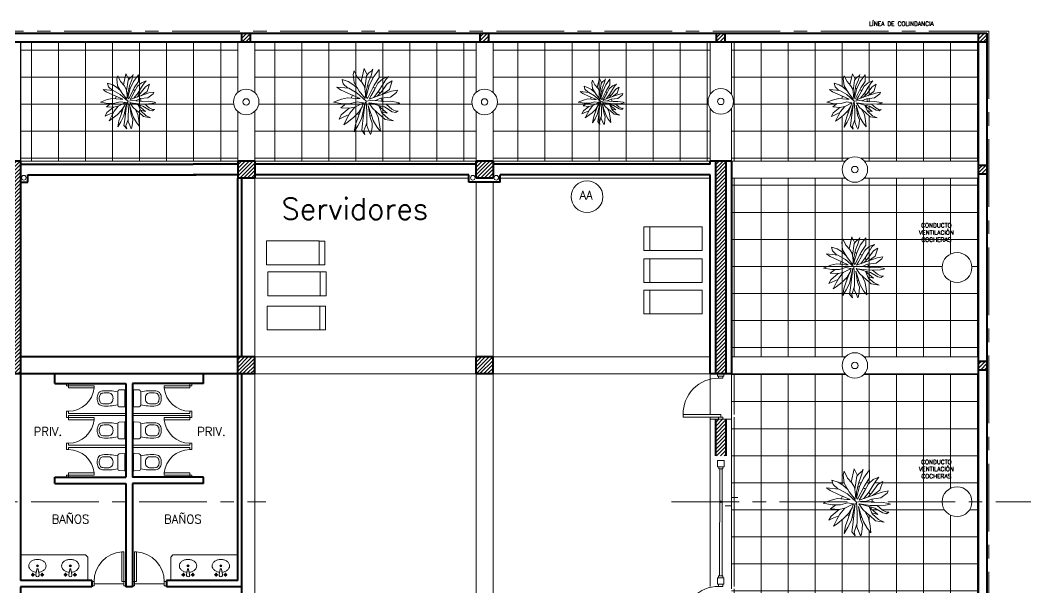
# Model space of a CAD drawing. Extents: x 1018 to 1352, y -109 to 175.
# Drawn here: x 1051.94 to 1075.68, y 115.72 to 129.05 of the extents above; entities that cross this region are included whole.
import ezdxf

# ---------------------------------------------------------------- set-up
doc = ezdxf.new("R2010")
doc.units = 0
doc.header["$LTSCALE"] = 0.5
doc.linetypes.add('CENTER', pattern=[50.8, 31.75, -6.35, 6.35, -6.35])
doc.layers.get('0').update_dxf_attribs({"linetype": 'CONTINUOUS'})
for name, color, linetype, lineweight in [('Carpintería', 55, 'CONTINUOUS', 20), ('Detalles .05', 243, 'CONTINUOUS', 5), ('Detalles 01', 8, 'CONTINUOUS', 9), ('Equipamiento fijo', 31, 'CONTINUOUS', 13), ('Equipamiento movil', 33, 'CONTINUOUS', 9), ('Muros corte', 7, 'CONTINUOUS', 40), ('Muros vista', 253, 'CONTINUOUS', 25), ('Pisos', 252, 'CONTINUOUS', 18), ('Punta 01', 6, 'CONTINUOUS', 9), ('Punta 02', 11, 'CONTINUOUS', 20), ('Tratamiento pisos', 251, 'CONTINUOUS', 9), ('Vidrios', 147, 'CONTINUOUS', 13)]:
    doc.layers.add(name, color=color, linetype=linetype, lineweight=lineweight)
doc.styles.add('Texto 1 mm', font='simplex.shx', dxfattribs={"height": 0.1})
doc.styles.add('Texto 2 mm', font='simplex.shx', dxfattribs={"height": 0.2})
doc.styles.add('Texto 5 mm', font='simplex.shx', dxfattribs={"height": 0.5})
pattern_1 = [(0, (10.8031, -2.4661), (0, 0.635), []), (90, (10.8031, -2.4661), (-0.635, 4e-17), [])]
pattern_2 = [(45, (10.88055, -3.54249), (-0.0449012806, 0.0449012806), [])]
pattern_3 = [(0, (10.8031, -2.4661), (1e-16, 0.635), []), (90, (10.8031, -2.4661), (-0.635, 2e-16), [])]

# ---------------------------------------------------------------- blocks, each defined once
blk = doc.blocks.new('inodoro')
at = {"layer": 'Equipamiento fijo'}
for p, q in [((-0.197, 0.127), (-0.202, 0.008)), ((0.194, 0), (-0.194, 0)), ((-0.157, 0.165), (0.157, 0.165)), ((0.197, 0.127), (0.202, 0.008))]:
    blk.add_line(p, q, dxfattribs=at)
for centre, radius, start, end in [((1.09, 0.422), 1.27, 175.4777, 191.6858), ((-0.051, 0.512), 0.125, 117.5857, 175.5072), ((1.095, 0.422), 1.224, 175.5072, 182.1425), ((-0.051, 0.512), 0.075, 117.5857, 175.5072), ((0, 0.415), 0.235, 90, 117.5857), ((0, 0.415), 0.185, 90, 117.5857), ((0, 0.415), 0.235, 62.4143, 90), ((0, 0.415), 0.185, 62.4143, 90), ((0.051, 0.512), 0.075, 4.4928, 62.4143), ((0.051, 0.512), 0.125, 4.4928, 62.4143), ((-1.095, 0.422), 1.224, 357.8575, 4.4928), ((-1.024, 0.418), 1.205, 347.8749, 4.9616), ((-0.028, 0.381), 0.101, 182.7072, 247.2321), ((-0.014, 0.396), 0.12, 243.7978, 262.0389), ((0, 0.483), 0.208, 261.594, 278.406), ((0.014, 0.396), 0.12, 277.9611, 296.2022), ((0.028, 0.381), 0.101, 292.7679, 357.2928), ((-0.194, 0.008), 0.00803, 177.6578, 269.7397), ((-0.157, 0.125), 0.04, 90, 177.3974), ((0.157, 0.125), 0.04, 2.6026, 90), ((0.195, 0.007), 0.00742, 265.6488, 0.2402), ((0.194, 0.008), 0.008, 355.889, 2.6026)]:
    blk.add_arc(centre, radius, start, end, dxfattribs=at)
blk = doc.blocks.new('Lavamanos')
at = {"layer": 'Equipamiento movil'}
for p, q in [((-0.118, -0.158), (-0.138, -0.154)), ((-0.118, -0.167), (-0.138, -0.171)), ((-0.114, -0.154), (-0.118, -0.133)), ((-0.114, -0.171), (-0.118, -0.192)), ((-0.105, -0.154), (-0.101, -0.133)), ((-0.105, -0.171), (-0.101, -0.192)), ((-0.101, -0.158), (-0.08, -0.154)), ((-0.101, -0.167), (-0.08, -0.171)), ((-0.015, -0.037), (-0.038, -0.156)), ((0.013, -0.037), (0.036, -0.156)), ((0.102, -0.158), (0.081, -0.154)), ((0.102, -0.167), (0.081, -0.171)), ((0.106, -0.154), (0.102, -0.133)), ((0.106, -0.171), (0.102, -0.192)), ((0.115, -0.154), (0.119, -0.133)), ((0.115, -0.171), (0.119, -0.192)), ((0.119, -0.158), (0.14, -0.154)), ((0.119, -0.167), (0.14, -0.171))]:
    blk.add_line(p, q, dxfattribs=at)
for centre, radius in [((-0.001, 0.048), 0.0249), ((-0.001, 0.048), 0.014), ((-0.109, -0.162), 0.00541), ((0.11, -0.162), 0.00541)]:
    blk.add_circle(centre, radius, dxfattribs=at)
for centre, radius, start, end in [((-0.09, 0.045), 0.115, 150.9639, 180), ((-0.09, 0.045), 0.115, 180, 209.0361), ((-0.047, 0.021), 0.164, 126.7285, 150.9639), ((-0.019, -0.016), 0.211, 107.1746, 126.7285), ((-0.001, -0.075), 0.272, 90, 107.1746), ((-0.001, -0.075), 0.272, 72.8254, 90), ((0.017, -0.016), 0.211, 53.2715, 72.8254), ((0.045, 0.021), 0.164, 29.0361, 53.2715), ((0.088, 0.045), 0.115, 0, 29.0361), ((0.088, 0.045), 0.115, 330.9639, 360), ((-0.047, 0.069), 0.164, 209.0361, 233.2715), ((-0.019, 0.106), 0.211, 233.2715, 252.8254), ((-0.136, -0.163), 0.00882, 105.2781, 254.7219), ((-0.109, -0.162), 0.0226, 108.6122, 162.265), ((-0.109, -0.162), 0.0226, 198.6122, 252.265), ((-0.109, -0.136), 0.00882, 15.2781, 164.7219), ((-0.109, -0.162), 0.00976, 119.0054, 153.1041), ((-0.109, -0.162), 0.00976, 209.0054, 243.1041), ((-0.109, -0.189), 0.00882, 195.2781, 344.7219), ((-0.117, -0.163), 0.00254, 349.6493, 12.8593), ((-0.109, -0.155), 0.00254, 259.6493, 282.8593), ((-0.109, -0.17), 0.00254, 79.6493, 102.8593), ((-0.109, -0.162), 0.00976, 29.0054, 63.1041), ((-0.109, -0.162), 0.00976, 299.0054, 333.1041), ((-0.101, -0.162), 0.00254, 169.6493, 192.8593), ((-0.109, -0.162), 0.0226, 18.6122, 72.265), ((-0.109, -0.162), 0.0226, 288.6122, 342.265), ((-0.001, 0.165), 0.272, 252.8254, 264.2829), ((-0.083, -0.162), 0.00882, 285.2781, 74.7219), ((-0.001, -0.171), 0.0398, 158.1761, 21.8239), ((-0.001, -0.035), 0.014, 352.3829, 187.2442), ((-0.001, 0.165), 0.272, 275.7171, 287.1746), ((0.084, -0.162), 0.00882, 105.2781, 254.7219), ((0.017, 0.106), 0.211, 287.1746, 306.7285), ((0.11, -0.162), 0.0226, 107.735, 161.3878), ((0.11, -0.162), 0.0226, 197.735, 251.3878), ((0.111, -0.136), 0.00882, 15.2781, 164.7219), ((0.11, -0.162), 0.00976, 116.8959, 150.9946), ((0.11, -0.162), 0.00976, 206.8959, 240.9946), ((0.11, -0.189), 0.00882, 195.2781, 344.7219), ((0.103, -0.162), 0.00254, 347.1407, 10.3507), ((0.111, -0.155), 0.00254, 257.1407, 280.3507), ((0.11, -0.17), 0.00254, 77.1407, 100.3507), ((0.11, -0.162), 0.00976, 26.8959, 60.9946), ((0.11, -0.162), 0.00976, 296.8959, 330.9946), ((0.118, -0.163), 0.00254, 167.1407, 190.3507), ((0.11, -0.162), 0.0226, 287.735, 341.3878), ((0.11, -0.162), 0.0226, 17.735, 71.3878), ((0.137, -0.163), 0.00882, 285.2781, 74.7219), ((0.045, 0.069), 0.164, 306.7285, 330.9639)]:
    blk.add_arc(centre, radius, start, end, dxfattribs=at)
blk = doc.blocks.new('Planta 1')
for p, q in [((-0.233, 0.595), (-0.254, 0.525)), ((-0.166, 0.461), (-0.233, 0.595)), ((-0.039, 0.64), (-0.099, 0.388)), ((0.024, 0.515), (-0.039, 0.64)), ((0.057, 0.553), (0.113, 0.595)), ((0.132, 0.627), (0.097, 0.506)), ((0.113, 0.595), (0.132, 0.627)), ((0.137, 0.461), (0.254, 0.622)), ((0.254, 0.622), (0.257, 0.466)), ((-0.35, 0.384), (-0.47, 0.424)), ((-0.47, 0.424), (-0.446, 0.342)), ((-0.254, 0.525), (-0.236, 0.364)), ((-0.084, 0.372), (-0.166, 0.461)), ((-0.027, 0.244), (0.009, 0.498)), ((0.009, 0.498), (0.057, 0.553)), ((0.097, 0.506), (0.041, 0.362)), ((0.063, 0.299), (0.137, 0.461)), ((0.257, 0.466), (0.156, 0.317)), ((0.326, 0.436), (0.233, 0.354)), ((0.438, 0.481), (0.326, 0.436)), ((0.326, 0.329), (0.387, 0.426)), ((0.387, 0.426), (0.438, 0.481)), ((0.512, 0.401), (0.416, 0.342)), ((0.456, 0.232), (0.512, 0.401)), ((-0.337, 0.252), (-0.574, 0.277)), ((-0.574, 0.277), (-0.502, 0.222)), ((-0.502, 0.222), (-0.345, 0.15)), ((-0.446, 0.342), (-0.358, 0.254)), ((-0.259, 0.329), (-0.35, 0.384)), ((-0.172, 0.158), (-0.337, 0.252)), ((-0.164, 0.246), (-0.259, 0.329)), ((-0.236, 0.364), (-0.134, 0.198)), ((-0.134, 0.198), (-0.021, 0.051)), ((-0.033, 0.287), (-0.084, 0.372)), ((-0.012, 0.145), (-0.033, 0.287)), ((0.041, 0.362), (0.004, 0.193)), ((0.004, 0.087), (0.063, 0.299)), ((0.156, 0.317), (0.026, 0.055)), ((0.164, 0.225), (0.102, 0.113)), ((0.149, 0.072), (0.246, 0.198)), ((0.233, 0.354), (0.164, 0.225)), ((0.246, 0.198), (0.326, 0.329)), ((0.496, 0.195), (0.257, 0.111)), ((0.416, 0.342), (0.297, 0.18)), ((0.315, 0.131), (0.456, 0.232)), ((0.616, 0.217), (0.496, 0.195)), ((0.597, 0.173), (0.616, 0.217)), ((-0.483, 0.039), (-0.637, -0.021)), ((-0.361, 0.068), (-0.483, 0.039)), ((-0.177, 0.051), (-0.361, 0.068)), ((-0.345, 0.15), (-0.116, 0.05)), ((-0.116, 0.05), (-0.177, 0.051)), ((0.002, 0.002), (-0.172, 0.158)), ((-0.021, 0.051), (-0.012, 0.145)), ((0.002, 0.002), (0.121, 0.019)), ((0.017, -0.2), (0.002, 0.002)), ((0.004, 0.193), (0.004, 0.087)), ((0.026, 0.055), (0.004, 0.087)), ((0.102, 0.113), (0.058, 0.039)), ((0.257, 0.111), (0.058, 0.039)), ((0.121, 0.019), (0.347, -0.006)), ((0.182, 0.012), (0.291, 0.061)), ((0.297, 0.18), (0.22, 0.096)), ((0.291, 0.061), (0.475, 0.081)), ((0.475, 0.081), (0.597, 0.173)), ((-0.637, -0.021), (-0.464, -0.053)), ((-0.394, -0.051), (-0.496, -0.128)), ((-0.496, -0.128), (-0.331, -0.138)), ((-0.331, -0.138), (-0.486, -0.267)), ((-0.464, -0.053), (-0.302, -0.048)), ((-0.331, -0.138), (-0.22, -0.115)), ((-0.22, -0.115), (-0.318, -0.232)), ((-0.302, -0.048), (-0.172, -0.011)), ((-0.053, -0.03), (-0.22, -0.115)), ((-0.172, -0.011), (-0.053, -0.03)), ((-0.097, -0.141), (-0.164, -0.334)), ((-0.142, -0.212), (-0.076, -0.108)), ((-0.092, -0.346), (-0.019, -0.022)), ((-0.076, -0.108), (-0.053, -0.03)), ((-0.068, -0.438), (-0.019, -0.022)), ((0.043, -0.084), (0.081, -0.319)), ((0.084, -0.22), (0.043, -0.084)), ((0.051, -0.031), (0.249, -0.086)), ((0.124, -0.138), (0.051, -0.031)), ((0.27, -0.061), (0.062, -0.034)), ((0.209, -0.215), (0.124, -0.138)), ((0.174, -0.184), (0.238, -0.304)), ((0.249, -0.086), (0.307, -0.227)), ((0.358, -0.113), (0.249, -0.086)), ((0.257, -0.103), (0.416, -0.237)), ((0.414, -0.066), (0.27, -0.061)), ((0.347, -0.006), (0.48, -0.001)), ((0.512, -0.207), (0.358, -0.113)), ((0.401, -0.065), (0.507, -0.153)), ((0.566, -0.056), (0.414, -0.066)), ((0.48, -0.001), (0.627, -0.023)), ((0.507, -0.153), (0.584, -0.195)), ((0.659, -0.036), (0.566, -0.056)), ((0.584, -0.195), (0.629, -0.192)), ((0.629, -0.192), (0.584, -0.222)), ((0.627, -0.023), (0.659, -0.036)), ((-0.486, -0.267), (-0.528, -0.349)), ((-0.528, -0.349), (-0.462, -0.317)), ((-0.462, -0.317), (-0.334, -0.262)), ((-0.374, -0.336), (-0.438, -0.461)), ((-0.318, -0.232), (-0.374, -0.336)), ((-0.369, -0.416), (-0.246, -0.317)), ((-0.246, -0.317), (-0.142, -0.212)), ((-0.164, -0.334), (-0.206, -0.458)), ((-0.161, -0.483), (-0.092, -0.346)), ((0.012, -0.475), (0.015, -0.354)), ((0.015, -0.354), (0.017, -0.2)), ((0.081, -0.319), (0.121, -0.428)), ((0.11, -0.294), (0.084, -0.22)), ((0.14, -0.379), (0.11, -0.294)), ((0.209, -0.5), (0.14, -0.379)), ((0.259, -0.254), (0.209, -0.215)), ((0.238, -0.304), (0.265, -0.456)), ((0.371, -0.356), (0.259, -0.254)), ((0.416, -0.237), (0.299, -0.208)), ((0.307, -0.227), (0.43, -0.336)), ((0.536, -0.386), (0.371, -0.356)), ((0.43, -0.336), (0.536, -0.386)), ((0.584, -0.222), (0.512, -0.207)), ((-0.438, -0.461), (-0.369, -0.416)), ((-0.206, -0.458), (-0.233, -0.6)), ((-0.233, -0.6), (-0.161, -0.483)), ((-0.086, -0.572), (-0.068, -0.438)), ((-0.023, -0.649), (-0.086, -0.572)), ((0.013, -0.425), (-0.041, -0.58)), ((-0.041, -0.58), (-0.023, -0.649)), ((0.057, -0.582), (0.012, -0.475)), ((0.084, -0.649), (0.057, -0.582)), ((0.116, -0.515), (0.1, -0.617)), ((0.121, -0.428), (0.116, -0.515)), ((0.281, -0.59), (0.209, -0.5)), ((0.265, -0.456), (0.281, -0.59)), ((0.1, -0.617), (0.084, -0.649))]:
    blk.add_line(p, q)
at = {"layer": 'Detalles .05'}
for start, end in [(125.0386, 125.0807), (79.6774, 86.207), (55.7777, 65.1238), (157.2574, 168.4231), (29.6412, 39.1255), (359.4429, 11.7162), (335.4998, 341.0401), (233.5733, 240.8096), (253.2847, 258.683), (283.2227, 289.1148), (309.5647, 313.1025)]:
    blk.add_arc((0.008, 0.001), 0.3, start, end, dxfattribs=at)

msp = doc.modelspace()

# ---------------------------------------------------------------- hatches: boundary and pattern name
at = {"layer": 'Detalles 01'}
h = msp.add_hatch(dxfattribs=at)
h.set_pattern_fill('ANSI31', color=256, scale=0.02, style=0)
h.set_pattern_definition(pattern_2)
h.paths.add_polyline_path([(1057.349, 128.739), (1057.149, 128.739), (1057.149, 128.539), (1057.349, 128.539)])
h = msp.add_hatch(dxfattribs=at)
h.set_pattern_fill('ANSI31', color=256, scale=0.02, style=0)
h.set_pattern_definition(pattern_2)
h.paths.add_polyline_path([(1062.949, 128.739), (1062.749, 128.739), (1062.749, 128.539), (1062.949, 128.539)])
h = msp.add_hatch(dxfattribs=at)
h.set_pattern_fill('ANSI31', color=256, scale=0.02, style=0)
h.set_pattern_definition(pattern_2)
h.paths.add_polyline_path([(1068.299, 128.739), (1068.299, 128.539), (1068.499, 128.539), (1068.499, 128.739)])
h = msp.add_hatch(dxfattribs=at)
h.set_pattern_fill('ANSI31', color=256, scale=0.02, style=0)
h.set_pattern_definition(pattern_2)
h.paths.add_polyline_path([(1074.449, 128.539), (1074.649, 128.539), (1074.649, 128.739), (1074.449, 128.739)])
h = msp.add_hatch(dxfattribs=at)
h.set_pattern_fill('ANSI31', color=256, scale=0.02, style=0)
h.set_pattern_definition([(45, (10.8031, -2.466086), (-0.0449012806, 0.0449012806), [])])
h.paths.add_polyline_path([(1051.709, 120.889), (1050.309, 120.889), (1050.309, 121.233), (1050.159, 121.233), (1050.159, 120.739), (1051.949, 120.739), (1051.949, 125.739), (1051.709, 125.739), (1051.709, 125.664), (1049.549, 125.664), (1049.549, 125.414), (1050.159, 125.414), (1050.159, 125.07), (1050.309, 125.07), (1050.309, 125.414), (1051.709, 125.414)])
h.paths.add_polyline_path([(1050.309, 124.27), (1050.159, 124.27), (1050.159, 123.552), (1050.309, 123.552)], flags=17)
h = msp.add_hatch(dxfattribs=at)
h.set_pattern_fill('ANSI31', color=256, scale=0.02, style=0)
h.set_pattern_definition(pattern_2)
h.paths.add_polyline_path([(1057.449, 125.739), (1057.049, 125.739), (1057.049, 125.339), (1057.449, 125.339)])
h = msp.add_hatch(dxfattribs=at)
h.set_pattern_fill('ANSI31', color=256, scale=0.02, style=0)
h.set_pattern_definition(pattern_2)
h.paths.add_polyline_path([(1063.049, 125.339), (1063.049, 125.739), (1062.649, 125.739), (1062.649, 125.339)])
h = msp.add_hatch(dxfattribs=at)
h.set_pattern_fill('ANSI31', color=256, scale=0.02, style=0)
h.set_pattern_definition(pattern_2)
h.paths.add_polyline_path([(1068.519, 125.739), (1068.279, 125.739), (1068.279, 120.739), (1068.519, 120.739)])
h = msp.add_hatch(dxfattribs=at)
h.set_pattern_fill('ANSI31', color=256, scale=0.02, style=0)
h.set_pattern_definition(pattern_2)
h.paths.add_polyline_path([(1074.449, 125.439), (1074.649, 125.439), (1074.649, 125.639), (1074.449, 125.639)])
h = msp.add_hatch(dxfattribs=at)
h.set_pattern_fill('ANSI31', color=256, scale=0.02, style=0)
h.set_pattern_definition(pattern_2)
h.paths.add_polyline_path([(1057.049, 121.139), (1057.049, 120.739), (1057.449, 120.739), (1057.449, 121.139)])
h = msp.add_hatch(dxfattribs=at)
h.set_pattern_fill('ANSI31', color=256, scale=0.02, style=0)
h.set_pattern_definition(pattern_2)
h.paths.add_polyline_path([(1063.049, 121.139), (1062.649, 121.139), (1062.649, 120.739), (1063.049, 120.739)])
h = msp.add_hatch(dxfattribs=at)
h.set_pattern_fill('ANSI31', color=256, scale=0.02, style=0)
h.set_pattern_definition(pattern_2)
h.paths.add_polyline_path([(1074.649, 120.839), (1074.649, 121.039), (1074.449, 121.039), (1074.449, 120.839)])
h = msp.add_hatch(dxfattribs=at)
h.set_pattern_fill('ANSI31', color=256, scale=0.02, style=0)
h.set_pattern_definition([(45, (10.88055, -5.466275), (-0.0449012806, 0.0449012806), [])])
h.paths.add_polyline_path([(1068.519, 119.676), (1068.279, 119.676), (1068.279, 118.815), (1068.519, 118.815)])
at = {"layer": 'Tratamiento pisos'}
h = msp.add_hatch(dxfattribs=at)
h.set_pattern_fill('NET,_O', color=256, scale=0.2)
h.set_pattern_definition(pattern_3)
h.paths.add_polyline_path([(1051.949, 128.539), (1051.949, 125.739), (1057.049, 125.739), (1057.049, 126.903, -0.213826), (1056.948, 127.127, -0.213826), (1057.049, 127.351), (1057.049, 128.539)])
h.paths.add_polyline_path([(1054.7, 126.95), (1054.762, 126.935), (1054.735, 127.001, -0.05166)], flags=16)
h = msp.add_hatch(dxfattribs=at)
h.set_pattern_fill('NET,_O', color=256, scale=0.2)
h.set_pattern_definition(pattern_3)
h.paths.add_polyline_path([(1057.449, 128.539), (1057.449, 127.351, -0.213018), (1057.548, 127.127, -0.213018), (1057.449, 126.904), (1057.449, 125.739), (1062.649, 125.739), (1062.649, 126.904, -0.213422), (1062.549, 127.127, -0.213422), (1062.649, 127.351), (1062.649, 128.539)])
h.paths.add_polyline_path([(1060.219, 127.475), (1060.373, 127.703), (1060.37, 127.891), (1060.229, 127.697), (1060.14, 127.503), (1060.139, 127.5, -0.058012)], flags=16)
h = msp.add_hatch(dxfattribs=at)
h.set_pattern_fill('NET,_O', color=256, scale=0.2)
h.set_pattern_definition(pattern_3)
h.paths.add_polyline_path([(1063.049, 126.904), (1063.049, 125.739), (1068.149, 125.739), (1068.149, 126.973, -0.147477), (1068.099, 127.139, -0.147477), (1068.149, 127.305), (1068.149, 128.539), (1063.049, 128.539), (1063.049, 127.351, -0.213422), (1063.149, 127.127, -0.213422)])
h.paths.add_polyline_path([(1065.688, 127.371), (1065.796, 127.53), (1065.794, 127.662), (1065.696, 127.526), (1065.633, 127.391), (1065.632, 127.388, -0.058012)], flags=16)
h = msp.add_hatch(dxfattribs=at)
h.set_pattern_fill('NET,_O', color=256, scale=0.2)
h.set_pattern_definition(pattern_3)
h.paths.add_polyline_path([(1068.649, 128.539), (1068.649, 127.305, -0.147477), (1068.699, 127.139, -0.147477), (1068.649, 126.973), (1068.649, 125.739), (1071.325, 125.739, -0.447214), (1071.772, 125.739), (1074.449, 125.739), (1074.449, 128.539)])
h.paths.add_polyline_path([(1071.172, 127.396), (1071.083, 127.484), (1071.059, 127.566), (1071.297, 127.487), (1071.276, 127.669), (1071.298, 127.739), (1071.365, 127.604), (1071.433, 127.53), (1071.494, 127.784), (1071.552, 127.667), (1071.647, 127.739), (1071.665, 127.771), (1071.63, 127.649), (1071.574, 127.504), (1071.561, 127.442, -0.028046), (1071.594, 127.438), (1071.671, 127.604), (1071.789, 127.766), (1071.792, 127.551), (1071.974, 127.624), (1071.923, 127.569), (1071.861, 127.471), (1071.776, 127.33, -0.119282), (1071.837, 127.202), (1072.011, 127.221), (1072.135, 127.313), (1072.154, 127.358), (1072.033, 127.336), (1071.818, 127.26, -0.104678), (1071.843, 127.137), (1071.883, 127.133), (1072.099, 127.141), (1072.197, 127.103), (1071.962, 127.053), (1072.044, 126.985), (1072.121, 126.943), (1072.167, 126.945), (1072.098, 126.9), (1071.893, 127.025), (1071.827, 127.042, -0.024179), (1071.816, 127.015), (1071.952, 126.9), (1071.834, 126.93), (1071.842, 126.91), (1071.966, 126.8), (1072.073, 126.75), (1071.778, 126.803), (1071.799, 126.68), (1071.816, 126.545), (1071.657, 126.742), (1071.649, 126.62), (1071.625, 126.465), (1071.59, 126.552), (1071.536, 126.682), (1071.491, 126.555), (1071.51, 126.485), (1071.37, 126.653), (1071.298, 126.535), (1071.325, 126.677), (1071.368, 126.803), (1071.393, 126.876, -0.031585), (1071.361, 126.897), (1071.284, 126.82), (1071.081, 126.655), (1071.194, 126.874), (1071.067, 126.82), (1071, 126.788), (1071.043, 126.87), (1071.199, 127), (1071.032, 127.01), (1071.119, 127.075), (1070.89, 127.118), (1071.132, 127.212), (1071.244, 127.201, -0.048758), (1071.262, 127.257), (1071.185, 127.291), (1070.893, 127.425)], flags=16)
h = msp.add_hatch(dxfattribs=at)
h.set_pattern_fill('NET,_O', color=256, scale=0.2)
h.set_pattern_definition(pattern_1)
h.paths.add_polyline_path([(1068.649, 125.339), (1068.649, 121.139), (1071.325, 121.139, -0.447214), (1071.772, 121.139), (1074.449, 121.139), (1074.449, 125.339), (1071.772, 125.339, -0.447214), (1071.325, 125.339)])
h.paths.add_polyline_path([(1071.664, 123.555), (1071.807, 123.766), (1071.804, 123.939), (1071.674, 123.76), (1071.592, 123.581), (1071.591, 123.578, -0.058012)], flags=16)
h.paths.add_polyline_path([(1074.299, 123.239, -1), (1073.599, 123.239, -1)], flags=16)
h = msp.add_hatch(dxfattribs=at)
h.set_pattern_fill('NET,_O', color=256, scale=0.2)
h.set_pattern_definition(pattern_1)
h.paths.add_polyline_path([(1074.449, 120.739), (1071.772, 120.739, -0.447214), (1071.325, 120.739), (1068.649, 120.739), (1068.649, 119.786), (1069.282, 119.786), (1069.282, 119.726, -0.308239), (1068.649, 118.913), (1068.649, 117.739), (1070.9, 117.739), (1070.993, 117.775), (1071.142, 117.811), (1071.233, 117.802, -0.048758), (1071.254, 117.87), (1071.162, 117.911), (1070.97, 117.999), (1070.882, 118.066), (1071.146, 118.038), (1071.038, 118.144), (1071.009, 118.244), (1071.155, 118.196), (1071.266, 118.129), (1071.381, 118.028, -0.000184), (1071.382, 118.029), (1071.295, 118.172), (1071.272, 118.368), (1071.298, 118.453), (1071.379, 118.29), (1071.462, 118.2), (1071.535, 118.508), (1071.611, 118.355), (1071.652, 118.402), (1071.72, 118.453), (1071.743, 118.493), (1071.7, 118.344), (1071.632, 118.169), (1071.616, 118.094, -0.028046), (1071.657, 118.089), (1071.749, 118.29), (1071.892, 118.487), (1071.895, 118.296), (1071.772, 118.114), (1071.746, 118.061, -0.040803), (1071.797, 118.032), (1071.866, 118.159), (1071.98, 118.259), (1072.116, 118.314), (1072.054, 118.247), (1071.98, 118.129), (1071.882, 117.969), (1071.875, 117.96, -0.041407), (1071.91, 117.91), (1071.944, 117.947), (1072.09, 118.144), (1072.207, 118.217), (1072.139, 118.011), (1071.966, 117.888), (1072.187, 117.966), (1072.333, 117.993), (1072.311, 117.938), (1072.161, 117.826), (1071.95, 117.803, -0.044317), (1071.957, 117.739), (1073.599, 117.739, -1), (1074.299, 117.739), (1074.449, 117.739)])
h.paths.add_polyline_path([(1069.282, 119.726), (1068.649, 119.726), (1068.649, 118.913, 0.308239)], flags=16)
h.paths.add_polyline_path([(1074.449, 117.739), (1074.299, 117.739, -1), (1073.599, 117.739), (1071.957, 117.739, -0.009265), (1071.958, 117.725), (1072.006, 117.72), (1072.168, 117.726), (1072.346, 117.699), (1072.385, 117.684), (1072.272, 117.66), (1072.087, 117.647), (1072.071, 117.648), (1072.2, 117.541), (1072.294, 117.49), (1072.35, 117.493), (1072.294, 117.457), (1072.207, 117.475), (1072.019, 117.59), (1071.938, 117.61, -0.024179), (1071.925, 117.577), (1072.09, 117.438), (1071.947, 117.474), (1071.957, 117.451), (1072.106, 117.317), (1072.236, 117.257), (1072.035, 117.293), (1071.898, 117.417), (1071.842, 117.462, -0.015438), (1071.825, 117.447), (1071.872, 117.357), (1071.905, 117.172), (1071.924, 117.008), (1071.837, 117.117), (1071.752, 117.266), (1071.717, 117.369), (1071.711, 117.383, -0.025715), (1071.675, 117.373), (1071.681, 117.339), (1071.73, 117.205), (1071.723, 117.099), (1071.704, 116.975), (1071.684, 116.936), (1071.652, 117.017), (1071.597, 117.148), (1071.598, 117.209), (1071.532, 117.02), (1071.554, 116.936), (1071.476, 117.029), (1071.499, 117.193), (1071.52, 117.37, -0.023559), (1071.486, 117.379), (1071.47, 117.305), (1071.386, 117.139), (1071.298, 116.996), (1071.33, 117.169), (1071.382, 117.32), (1071.413, 117.41, -0.031585), (1071.374, 117.435), (1071.282, 117.341), (1071.132, 117.22), (1071.048, 117.166), (1071.126, 117.317), (1071.175, 117.408), (1071.019, 117.341), (1070.938, 117.302), (1070.99, 117.402), (1071.178, 117.56), (1070.977, 117.572), (1071.102, 117.665), (1071.016, 117.663), (1070.805, 117.702), (1070.9, 117.739), (1068.649, 117.739), (1068.649, 116.582, -0.352877), (1069.282, 115.752), (1069.282, 115.692), (1068.649, 115.692), (1068.649, 114.739), (1071.325, 114.739, -0.447214), (1071.772, 114.739), (1074.449, 114.739)])
h.paths.add_polyline_path([(1068.649, 116.582), (1068.649, 115.752), (1069.282, 115.752, 0.352877)], flags=16)
h.paths.add_polyline_path([(1070.714, 119.879), (1072.414, 119.879), (1072.414, 119.208), (1070.714, 119.208)], flags=24)

# ---------------------------------------------------------------- linework, layer by layer
at = {"layer": 'Carpintería'}
for p, q in [((1068.324, 120.739), (1068.324, 120.689)), ((1068.474, 120.689), (1068.324, 120.689)), ((1068.349, 120.689), (1068.349, 120.639)), ((1068.449, 120.639), (1068.349, 120.639)), ((1068.449, 120.689), (1068.449, 120.639)), ((1068.474, 120.739), (1068.474, 120.689)), ((1053.024, 120.514), (1053.024, 120.464)), ((1053.024, 120.464), (1053.074, 120.464)), ((1053.074, 120.514), (1053.074, 120.464)), ((1053.074, 120.464), (1053.674, 120.464)), ((1053.074, 120.414), (1053.074, 120.464)), ((1053.674, 120.414), (1053.074, 120.414)), ((1053.674, 120.464), (1053.674, 120.414)), ((1055.924, 120.464), (1055.324, 120.464)), ((1055.324, 120.464), (1055.324, 120.414)), ((1055.324, 120.414), (1055.924, 120.414)), ((1055.924, 120.514), (1055.924, 120.464)), ((1055.974, 120.464), (1055.924, 120.464)), ((1055.924, 120.414), (1055.924, 120.464)), ((1055.974, 120.514), (1055.974, 120.464)), ((1053.024, 119.864), (1053.074, 119.864)), ((1053.024, 119.864), (1053.024, 119.714)), ((1053.024, 119.714), (1053.074, 119.714)), ((1053.074, 119.864), (1053.074, 119.814)), ((1053.074, 119.814), (1054.424, 119.814)), ((1053.074, 119.764), (1054.424, 119.764)), ((1053.074, 119.764), (1053.074, 119.714)), ((1053.074, 119.714), (1053.674, 119.714)), ((1053.074, 119.664), (1053.074, 119.714)), ((1053.674, 119.714), (1053.674, 119.664)), ((1055.924, 119.814), (1054.574, 119.814)), ((1055.924, 119.764), (1054.574, 119.764)), ((1055.924, 119.714), (1055.324, 119.714)), ((1055.324, 119.714), (1055.324, 119.664)), ((1055.974, 119.864), (1055.924, 119.864)), ((1055.924, 119.864), (1055.924, 119.814)), ((1055.924, 119.764), (1055.924, 119.714)), ((1055.974, 119.714), (1055.924, 119.714)), ((1055.924, 119.664), (1055.924, 119.714)), ((1055.974, 119.864), (1055.974, 119.714)), ((1067.515, 119.786), (1068.399, 119.786)), ((1067.515, 119.726), (1067.515, 119.786)), ((1067.515, 119.726), (1068.399, 119.726)), ((1068.349, 119.676), (1068.349, 119.726)), ((1068.349, 119.726), (1068.449, 119.726)), ((1068.399, 119.786), (1068.399, 119.726)), ((1068.449, 119.726), (1068.449, 119.676)), ((1053.674, 119.664), (1053.074, 119.664)), ((1055.324, 119.664), (1055.924, 119.664)), ((1053.024, 119.114), (1053.074, 119.114)), ((1053.024, 119.114), (1053.024, 118.964)), ((1053.024, 118.964), (1053.074, 118.964)), ((1053.074, 119.114), (1053.074, 119.064)), ((1053.074, 119.064), (1054.424, 119.064)), ((1053.074, 119.014), (1054.424, 119.014)), ((1053.074, 119.014), (1053.074, 118.964)), ((1055.924, 119.064), (1054.574, 119.064)), ((1055.924, 119.014), (1054.574, 119.014)), ((1055.974, 119.114), (1055.924, 119.114)), ((1055.924, 119.114), (1055.924, 119.064)), ((1055.924, 119.014), (1055.924, 118.964)), ((1055.974, 118.964), (1055.924, 118.964)), ((1055.974, 119.114), (1055.974, 118.964)), ((1068.325, 118.708), (1068.325, 118.558)), ((1068.325, 118.708), (1068.475, 118.708)), ((1068.325, 118.558), (1068.475, 118.558)), ((1068.35, 118.558), (1068.35, 118.508)), ((1068.45, 118.508), (1068.35, 118.508)), ((1068.369, 116.002), (1068.376, 118.508)), ((1068.429, 116.856), (1068.429, 118.508)), ((1068.45, 118.558), (1068.45, 118.508)), ((1068.475, 118.708), (1068.475, 118.558)), ((1053.024, 118.364), (1053.074, 118.364)), ((1053.024, 118.364), (1053.024, 118.314)), ((1053.674, 118.414), (1053.074, 118.414)), ((1053.074, 118.414), (1053.074, 118.364)), ((1053.074, 118.364), (1053.074, 118.314)), ((1053.074, 118.364), (1053.674, 118.364)), ((1053.674, 118.364), (1053.674, 118.414)), ((1055.324, 118.364), (1055.324, 118.414)), ((1055.324, 118.414), (1055.924, 118.414)), ((1055.924, 118.364), (1055.324, 118.364)), ((1055.924, 118.414), (1055.924, 118.364)), ((1055.974, 118.364), (1055.924, 118.364)), ((1055.924, 118.364), (1055.924, 118.314)), ((1055.974, 118.364), (1055.974, 118.314)), ((1068.429, 116.002), (1068.429, 117.654)), ((1054.374, 116.564), (1054.324, 116.564)), ((1054.324, 116.564), (1054.324, 115.864)), ((1054.374, 115.864), (1054.374, 116.564)), ((1054.624, 115.864), (1054.624, 116.564)), ((1054.624, 116.564), (1054.674, 116.564)), ((1054.674, 116.564), (1054.674, 115.864)), ((1068.324, 115.952), (1068.324, 115.802)), ((1068.324, 115.952), (1068.474, 115.952)), ((1068.349, 115.952), (1068.349, 116.002)), ((1068.349, 116.002), (1068.449, 116.002)), ((1068.449, 116.002), (1068.449, 115.952)), ((1068.474, 115.952), (1068.474, 115.802)), ((1053.674, 115.864), (1053.624, 115.864)), ((1053.674, 115.764), (1053.624, 115.764)), ((1053.674, 115.764), (1053.674, 115.864)), ((1054.324, 115.864), (1054.374, 115.864)), ((1054.374, 115.764), (1054.374, 115.864)), ((1054.374, 115.864), (1054.424, 115.864)), ((1054.374, 115.764), (1054.424, 115.764)), ((1054.624, 115.864), (1054.574, 115.864)), ((1054.624, 115.764), (1054.574, 115.764)), ((1054.624, 115.764), (1054.624, 115.864)), ((1054.674, 115.864), (1054.624, 115.864)), ((1055.324, 115.764), (1055.324, 115.864)), ((1055.324, 115.864), (1055.374, 115.864)), ((1055.324, 115.764), (1055.374, 115.764)), ((1068.324, 115.852), (1068.324, 115.802)), ((1068.474, 115.802), (1068.324, 115.802)), ((1068.324, 115.802), (1068.474, 115.802)), ((1068.349, 115.802), (1068.349, 115.752)), ((1068.449, 115.752), (1068.349, 115.752)), ((1068.449, 115.802), (1068.449, 115.752)), ((1068.474, 115.852), (1068.474, 115.802))]:
    msp.add_line(p, q, dxfattribs=at)
at = {"layer": 'Detalles .05'}
msp.add_circle((1068.399, 117.739), 0.015, dxfattribs=at)
at = {"layer": 'Detalles 01', "linetype": 'CENTER', "ltscale": 0.1}
for p, q in [((1032.649, 128.789), (1074.699, 128.789)), ((1074.699, 128.789), (1074.699, 106.689)), ((1047.116, 117.739), (1057.707, 117.739)), ((1067.24, 117.739), (1075.683, 117.739))]:
    msp.add_line(p, q, dxfattribs=at)
at = {"layer": 'Detalles 01'}
for p, q in [((1068.799, 117.839), (1068.649, 117.839)), ((1068.649, 117.639), (1068.499, 117.639))]:
    msp.add_line(p, q, dxfattribs=at)
for centre in [(1052.024, 125.347), (1062.573, 125.347), (1063.124, 125.347)]:
    msp.add_circle(centre, 0.055, dxfattribs=at)
for centre, radius, start, end in [((1068.347, 119.808), 0.831, 89.8486, 181.5101), ((1053.072, 120.468), 0.604, 270.1629, 354.858), ((1055.925, 120.468), 0.604, 185.142, 269.8371), ((1053.072, 119.718), 0.604, 270.1629, 354.858), ((1055.925, 119.718), 0.604, 185.142, 269.8371), ((1053.072, 118.36), 0.604, 5.142, 89.8371), ((1055.925, 118.36), 0.604, 90.1629, 174.858), ((1054.377, 115.863), 0.703, 94.3593, 179.8829), ((1054.62, 115.863), 0.703, 0.1171, 85.6407), ((1068.347, 114.92), 0.831, 89.8486, 181.5101)]:
    msp.add_arc(centre, radius, start, end, dxfattribs=at)
at = {"layer": 'Equipamiento fijo'}
for p, q in [((1053.474, 116.489), (1051.949, 116.489)), ((1053.524, 116.439), (1053.474, 116.489)), ((1053.524, 116.439), (1053.524, 115.889)), ((1055.524, 116.489), (1055.474, 116.439)), ((1055.474, 116.439), (1055.474, 115.889)), ((1057.049, 116.489), (1055.524, 116.489))]:
    msp.add_line(p, q, dxfattribs=at)
for centre in [(1057.248, 127.127), (1062.849, 127.127), (1068.399, 127.139), (1071.549, 125.539), (1071.549, 120.939)]:
    msp.add_circle(centre, 0.3, dxfattribs=at)
at = {"layer": 'Muros corte'}
for p, q in [((1032.649, 128.739), (1074.649, 128.739)), ((1057.149, 128.539), (1057.149, 128.739)), ((1057.349, 128.539), (1057.349, 128.739)), ((1062.749, 128.539), (1062.749, 128.739)), ((1062.949, 128.539), (1062.949, 128.739)), ((1068.299, 128.539), (1068.299, 128.739)), ((1068.499, 128.539), (1068.499, 128.739)), ((1074.449, 128.739), (1074.449, 106.739)), ((1074.649, 128.739), (1074.649, 106.739)), ((1032.649, 128.539), (1074.649, 128.539)), ((1051.949, 125.739), (1051.709, 125.739)), ((1051.949, 125.739), (1051.949, 115.889)), ((1051.949, 125.664), (1055.999, 125.664)), ((1057.049, 125.664), (1055.999, 125.664)), ((1057.449, 125.739), (1057.049, 125.739)), ((1057.049, 125.739), (1057.049, 125.339)), ((1057.449, 125.739), (1057.449, 125.339)), ((1062.649, 125.664), (1057.449, 125.664)), ((1063.049, 125.739), (1062.649, 125.739)), ((1062.649, 125.339), (1062.649, 125.739)), ((1063.049, 125.739), (1063.049, 125.339)), ((1068.149, 125.664), (1063.049, 125.664)), ((1068.649, 125.739), (1068.149, 125.739)), ((1068.149, 125.664), (1068.149, 125.739)), ((1068.279, 120.739), (1068.279, 125.739)), ((1068.519, 125.739), (1068.519, 120.739)), ((1068.649, 125.739), (1068.649, 120.739)), ((1074.449, 125.639), (1074.649, 125.639)), ((1052.119, 125.414), (1056.075, 125.414)), ((1052.119, 125.244), (1052.119, 125.414)), ((1057.049, 125.414), (1055.999, 125.414)), ((1062.479, 125.414), (1057.449, 125.414)), ((1062.479, 125.244), (1062.479, 125.414)), ((1068.149, 125.414), (1063.219, 125.414)), ((1063.219, 125.244), (1063.219, 125.414)), ((1068.149, 120.739), (1068.149, 125.414)), ((1074.449, 125.439), (1074.649, 125.439)), ((1051.949, 125.244), (1052.119, 125.244)), ((1057.449, 125.339), (1057.049, 125.339)), ((1057.049, 121.139), (1057.049, 125.339)), ((1057.149, 121.139), (1057.149, 125.339)), ((1063.219, 125.244), (1062.479, 125.244)), ((1063.049, 125.339), (1062.649, 125.339)), ((1057.449, 121.139), (1051.949, 121.139)), ((1057.049, 120.739), (1057.049, 121.139)), ((1057.449, 120.739), (1057.449, 121.139)), ((1063.049, 121.139), (1062.649, 121.139)), ((1062.649, 120.739), (1062.649, 121.139)), ((1063.049, 120.739), (1063.049, 121.139)), ((1074.449, 121.039), (1074.649, 121.039)), ((1051.949, 120.739), (1050.159, 120.739)), ((1057.449, 120.739), (1051.949, 120.739)), ((1052.749, 120.514), (1052.749, 120.739)), ((1056.249, 120.514), (1056.249, 120.739)), ((1057.049, 115.889), (1057.049, 120.739)), ((1057.149, 114.739), (1057.149, 120.739)), ((1063.049, 120.739), (1062.649, 120.739)), ((1068.649, 120.739), (1068.149, 120.739)), ((1068.474, 120.739), (1068.324, 120.739)), ((1074.449, 120.839), (1074.649, 120.839)), ((1052.749, 120.514), (1054.424, 120.514)), ((1054.424, 120.514), (1054.424, 118.314)), ((1056.249, 120.514), (1054.574, 120.514)), ((1054.574, 120.514), (1054.574, 118.314)), ((1068.279, 118.815), (1068.279, 119.676)), ((1068.519, 119.676), (1068.519, 118.815)), ((1052.749, 118.314), (1054.424, 118.314)), ((1052.749, 118.164), (1052.749, 118.314)), ((1056.249, 118.314), (1054.574, 118.314)), ((1056.249, 118.164), (1056.249, 118.314)), ((1052.749, 118.164), (1054.424, 118.164)), ((1054.424, 118.164), (1054.424, 115.739)), ((1056.249, 118.164), (1054.574, 118.164)), ((1054.574, 118.164), (1054.574, 115.739)), ((1053.624, 115.889), (1051.949, 115.889)), ((1053.624, 115.889), (1053.624, 115.739)), ((1057.049, 115.889), (1055.374, 115.889)), ((1055.374, 115.889), (1055.374, 115.739)), ((1053.624, 115.739), (1051.949, 115.739)), ((1051.949, 115.739), (1051.949, 110.064)), ((1054.574, 115.739), (1054.424, 115.739)), ((1057.149, 115.739), (1055.374, 115.739))]:
    msp.add_line(p, q, dxfattribs=at)
at = {"layer": 'Muros vista'}
msp.add_line((1051.949, 128.539), (1051.949, 125.739), dxfattribs=at)
at = {"layer": 'Pisos'}
for p, q in [((1057.049, 125.739), (1051.949, 125.739)), ((1062.649, 125.739), (1057.449, 125.739)), ((1068.149, 125.739), (1063.049, 125.739)), ((1068.649, 120.739), (1068.649, 119.786)), ((1068.649, 119.786), (1068.649, 115.692))]:
    msp.add_line(p, q, dxfattribs=at)
at = {"layer": 'Punta 02'}
for centre, radius in [((1057.248, 127.127), 0.075), ((1062.849, 127.127), 0.075), ((1068.399, 127.139), 0.075), ((1071.549, 125.539), 0.075), ((1073.949, 123.239), 0.35), ((1071.549, 120.939), 0.075), ((1073.949, 117.739), 0.35)]:
    msp.add_circle(centre, radius, dxfattribs=at)
at = {"layer": 'Tratamiento pisos'}
for p, q in [((1057.049, 128.539), (1057.049, 127.351)), ((1057.449, 128.539), (1057.449, 127.351)), ((1062.649, 128.539), (1062.649, 127.351)), ((1063.049, 128.539), (1063.049, 127.351)), ((1068.149, 128.539), (1068.149, 127.305)), ((1068.649, 128.539), (1068.649, 127.305)), ((1057.049, 126.903), (1057.049, 125.739)), ((1057.449, 126.904), (1057.449, 125.739)), ((1062.649, 126.904), (1062.649, 125.739)), ((1063.049, 126.904), (1063.049, 125.739)), ((1068.149, 126.973), (1068.149, 125.739)), ((1068.649, 126.973), (1068.649, 125.739)), ((1068.649, 125.739), (1071.325, 125.739)), ((1071.772, 125.739), (1074.449, 125.739)), ((1057.449, 125.339), (1062.479, 125.339)), ((1057.449, 125.339), (1057.449, 121.139)), ((1062.649, 125.244), (1062.649, 121.139)), ((1063.049, 125.244), (1063.049, 121.139)), ((1063.219, 125.339), (1068.149, 125.339)), ((1068.649, 125.339), (1071.325, 125.339)), ((1071.772, 125.339), (1074.449, 125.339)), ((1062.649, 121.139), (1057.449, 121.139)), ((1063.049, 121.139), (1068.149, 121.139)), ((1068.649, 121.139), (1071.325, 121.139)), ((1069.167, 121.139), (1069.169, 121.139)), ((1071.772, 121.139), (1074.449, 121.139)), ((1062.649, 120.739), (1057.449, 120.739)), ((1057.449, 120.739), (1057.449, 114.739)), ((1062.649, 120.739), (1062.649, 118.2)), ((1063.049, 120.739), (1063.049, 117.305)), ((1063.049, 120.739), (1068.149, 120.739)), ((1068.149, 120.739), (1068.149, 119.786)), ((1068.649, 120.739), (1071.325, 120.739)), ((1071.772, 120.739), (1074.449, 120.739)), ((1068.149, 119.726), (1068.149, 115.747)), ((1062.649, 118.2), (1062.649, 114.739)), ((1063.049, 117.305), (1063.049, 114.739)), ((1053.674, 115.814), (1054.374, 115.814)), ((1055.324, 115.814), (1054.624, 115.814))]:
    msp.add_line(p, q, dxfattribs=at)
at = {"layer": 'Vidrios', "color": 7}
for p, q in [((1068.149, 119.676), (1068.149, 118.815)), ((1068.649, 119.676), (1068.149, 119.676)), ((1068.649, 119.676), (1068.649, 118.815)), ((1068.649, 118.815), (1068.649, 118.708))]:
    msp.add_line(p, q, dxfattribs=at)
at = {"layer": 'Vidrios', "color": 0}
msp.add_line((1057.449, 118.815), (1057.449, 118.708), dxfattribs=at)
at = {"layer": 'Vidrios'}
msp.add_line((1053.674, 115.861), (1053.674, 115.814), dxfattribs=at)
at = {"layer": 'Vidrios', "color": 0}
for points in [[(1066.732, 124.195), (1066.732, 123.639), (1066.594, 123.639), (1066.594, 124.195)], [(1067.965, 124.195), (1067.965, 123.637), (1066.732, 123.637), (1066.732, 124.195)], [(1057.727, 123.304), (1057.727, 123.863), (1058.961, 123.863), (1058.961, 123.304)], [(1058.961, 123.304), (1058.961, 123.861), (1059.099, 123.861), (1059.099, 123.304)], [(1066.732, 123.445), (1066.732, 122.889), (1066.594, 122.889), (1066.594, 123.445)], [(1067.965, 123.445), (1067.965, 122.887), (1066.732, 122.887), (1066.732, 123.445)], [(1057.757, 122.577), (1057.757, 123.136), (1058.99, 123.136), (1058.99, 122.577)], [(1058.99, 122.577), (1058.99, 123.134), (1059.128, 123.134), (1059.128, 122.577)], [(1066.732, 122.71), (1066.732, 122.154), (1066.594, 122.154), (1066.594, 122.71)], [(1067.965, 122.71), (1067.965, 122.152), (1066.732, 122.152), (1066.732, 122.71)], [(1057.742, 121.775), (1057.742, 122.334), (1058.976, 122.334), (1058.976, 121.775)], [(1058.976, 121.775), (1058.976, 122.332), (1059.114, 122.332), (1059.114, 121.775)]]:
    msp.add_lwpolyline(points, close=True, dxfattribs=at)
at = {"layer": 'Vidrios', "color": 7}
msp.add_circle((1065.258, 124.902), 0.373, dxfattribs=at)
at = {"layer": 'Vidrios'}
msp.add_point((1057.132, 115.739), dxfattribs=at)

# ---------------------------------------------------------------- block references
at = {"layer": 'Detalles .05'}
msp.add_blockref('Planta 1', (1054.463, 127.143), dxfattribs=at)
for p, xscale, yscale, zscale in [((1060.065, 127.144), 1.2, 1.2, 1.2), ((1071.533, 127.139), 1.008, 1.008, 1.008), ((1065.58, 127.139), 0.84, 0.84, 0.84), ((1071.522, 123.249), 1.1088, 1.1088, 1.1088), ((1071.582, 117.728), 1.21968, 1.21968, 1.21968)]:
    msp.add_blockref('Planta 1', p, dxfattribs=dict(at, xscale=xscale, yscale=yscale, zscale=zscale))
at = {"layer": 'Detalles .05', "xscale": -1, "rotation": 89.99999999999623}
for p in [(1054.394, 120.166), (1054.394, 119.414), (1054.394, 118.666)]:
    msp.add_blockref('inodoro', p, dxfattribs=at)
at = {"layer": 'Detalles .05', "rotation": 270}
for p in [(1054.604, 120.166), (1054.604, 119.414), (1054.604, 118.666)]:
    msp.add_blockref('inodoro', p, dxfattribs=at)
at = {"layer": 'Equipamiento movil'}
for p in [(1052.345, 116.187), (1055.883, 116.187)]:
    msp.add_blockref('Lavamanos', p, dxfattribs=at)
at = {"layer": 'Equipamiento movil', "xscale": -1, "rotation": 359.9999999999565}
msp.add_blockref('Lavamanos', (1053.115, 116.187), dxfattribs=at)
at = {"layer": 'Equipamiento movil', "xscale": -1}
msp.add_blockref('Lavamanos', (1056.652, 116.187), dxfattribs=at)

# ---------------------------------------------------------------- texts
at = {"layer": 'Punta 01', "char_height": 0.1, "style": 'Texto 1 mm'}
for s, insert, width, attachment_point in [('LÍNEA DE COLINDANCIA', (1071.885, 129.012), 1.75477, 1), ('CONDUCTO VENTILACIÓN COCHERAS', (1073.464, 124.277), 1.1441, 2), ('CONDUCTO VENTILACIÓN COCHERAS', (1073.464, 118.722), 1.1441, 2)]:
    msp.add_mtext(s, dxfattribs=dict(at, insert=insert, width=width, attachment_point=attachment_point))
at = {"layer": 'Punta 02', "char_height": 0.2, "attachment_point": 1, "style": 'Texto 2 mm'}
for s, insert, width in [('PRIV.', (1052.255, 119.487), 0.74847), ('PRIV.', (1056.097, 119.487), 0.74847), ('BAÑOS', (1052.677, 117.429), 1.0557), ('BAÑOS', (1055.318, 117.429), 1.0557)]:
    msp.add_mtext(s, dxfattribs=dict(at, insert=insert, width=width))
at = {"layer": 'Vidrios', "color": 0, "style": 'Texto 5 mm'}
msp.add_text('Servidores', height=0.5, dxfattribs=at).set_placement((1058.077, 124.367))
at = {"layer": 'Vidrios', "insert": (1064.672, 125.038), "char_height": 0.2, "attachment_point": 1, "style": 'Texto 2 mm'}
msp.add_mtext_dynamic_manual_height_columns('\\pi0.40757;{\\C7;AA}', width=1.17704, gutter_width=2.5, heights=[0], dxfattribs=at)

doc.saveas('drawing.dxf')
